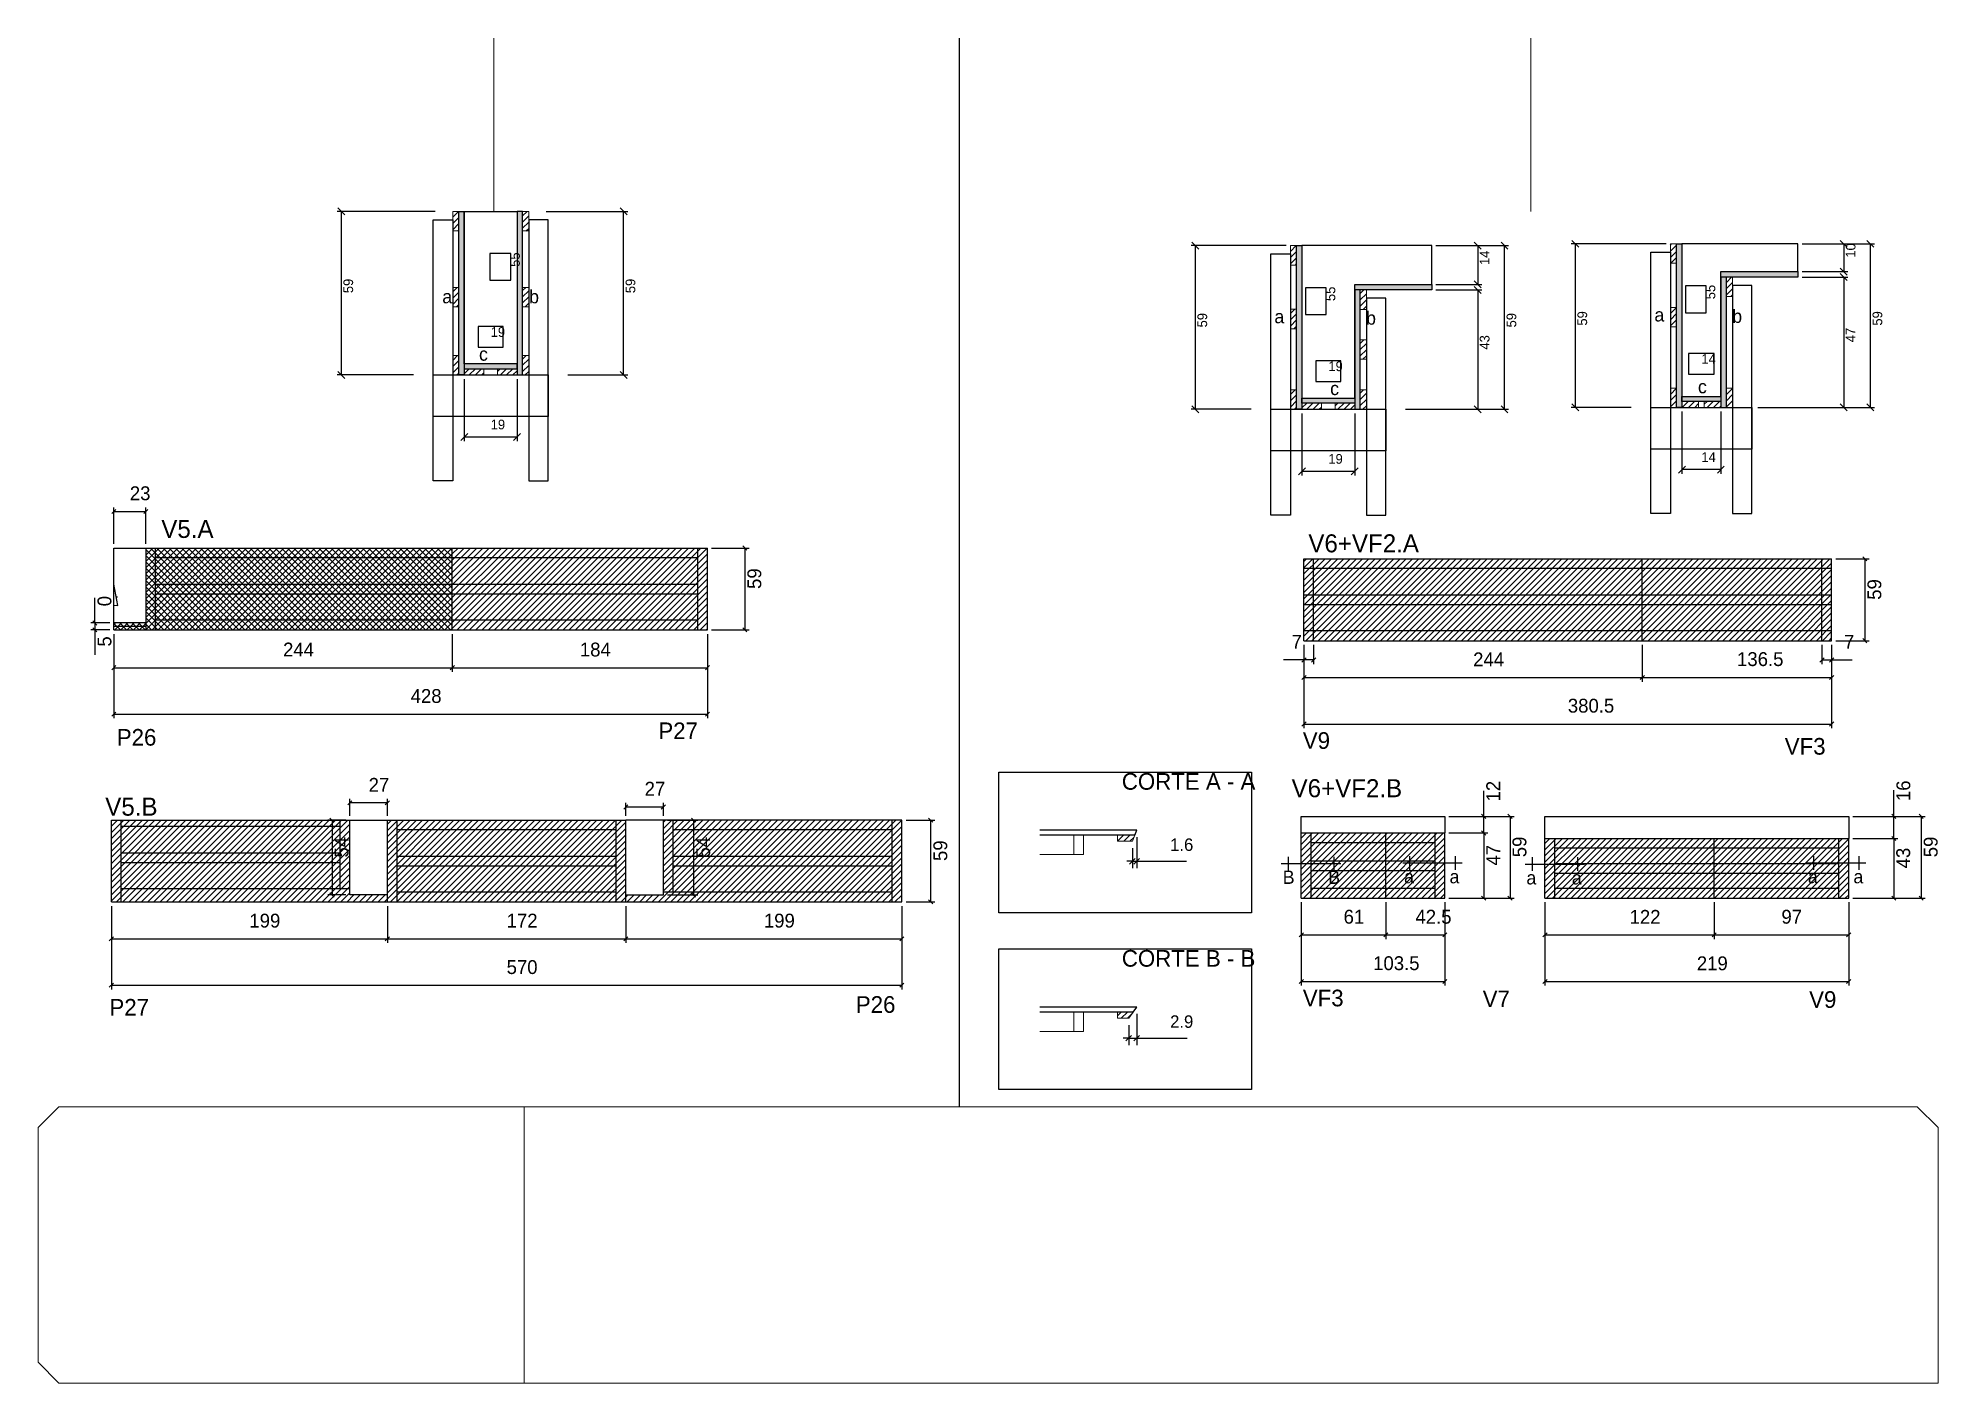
# Model space of a CAD drawing. Header units: metres. Extents: x 7722 to 9092, y 4962 to 5932.
import ezdxf

# ---------------------------------------------------------------- set-up
doc = ezdxf.new("R2010")
doc.units = ezdxf.units.M
for name, color, linetype in [('5', 7, 'Continuous'), ('CONCRETO', 7, 'Continuous'), ('COTA', 7, 'Continuous'), ('Cota Seção (2x)', 7, 'Continuous'), ('Cotas', 7, 'Continuous'), ('detalhes', 7, 'Continuous'), ('Hachura', 7, 'Continuous'), ('Madeira', 7, 'Continuous'), ('NOMENCLATURA', 7, 'Continuous'), ('Painéis', 7, 'Continuous'), ('REAPROVEITAMENTO', 7, 'Continuous'), ('SARR_2.2x7', 7, 'Continuous'), ('SARR_3.5x7', 7, 'Continuous'), ('SARR_EDITAR', 7, 'Continuous'), ('SARRAFO DE PRESSAO', 7, 'Continuous'), ('TEXTO PILAR', 7, 'Continuous'), ('Texto Seção', 7, 'Continuous')]:
    doc.layers.add(name, color=color, linetype=linetype)

msp = doc.modelspace()

# ---------------------------------------------------------------- hatches: boundary and pattern name
at = {"layer": 'COTA'}
h = msp.add_hatch(dxfattribs=at)
h.set_pattern_fill('AR-CONC')
h.paths.add_polyline_path([(7799.5, 5564.1), (7776.5, 5564.1), (7776.5, 5510.1), (7799.5, 5510.1), (7799.5, 5564.1)])
at = {"layer": 'Hachura'}
h = msp.add_hatch(dxfattribs=at)
h.set_pattern_fill('ANSI31')
h.paths.add_polyline_path([(8020.8, 5792.9), (8025.2, 5792.9), (8025.2, 5806.9), (8020.8, 5806.9), (8020.8, 5792.9)])
h = msp.add_hatch(color=7, dxfattribs=at)
h.dxf.hatch_style = 1
h.paths.add_polyline_path([(8029.2, 5806.9), (8025.2, 5806.9), (8025.2, 5688.9), (8029.2, 5688.9), (8029.2, 5806.9)])
h = msp.add_hatch(color=7, dxfattribs=at)
h.dxf.hatch_style = 1
h.paths.add_polyline_path([(8071.2, 5806.9), (8067.2, 5806.9), (8067.2, 5688.9), (8071.2, 5688.9), (8071.2, 5806.9)])
h = msp.add_hatch(dxfattribs=at)
h.set_pattern_fill('ANSI31')
h.paths.add_polyline_path([(8075.6, 5792.9), (8071.2, 5792.9), (8071.2, 5806.9), (8075.6, 5806.9), (8075.6, 5792.9)])
h = msp.add_hatch(dxfattribs=at)
h.set_pattern_fill('ANSI31')
h.paths.add_polyline_path([(8624.8, 5768.2), (8629.2, 5768.2), (8629.2, 5782.2), (8624.8, 5782.2), (8624.8, 5768.2)])
h = msp.add_hatch(color=7, dxfattribs=at)
h.dxf.hatch_style = 1
h.paths.add_polyline_path([(8629.2, 5782.2), (8633.2, 5782.2), (8633.2, 5664.2), (8629.2, 5664.2), (8629.2, 5782.2)])
h = msp.add_hatch(dxfattribs=at)
h.set_pattern_fill('ANSI31')
h.paths.add_polyline_path([(8898.8, 5769.5), (8903.2, 5769.5), (8903.2, 5783.5), (8898.8, 5783.5), (8898.8, 5769.5)])
h = msp.add_hatch(color=7, dxfattribs=at)
h.dxf.hatch_style = 1
h.paths.add_polyline_path([(8903.2, 5783.5), (8907.2, 5783.5), (8907.2, 5665.5), (8903.2, 5665.5), (8903.2, 5783.5)])
h = msp.add_hatch(color=7, dxfattribs=at)
h.dxf.hatch_style = 1
h.paths.add_polyline_path([(8671.2, 5750.2), (8671.2, 5754.2), (8726.8, 5754.2), (8726.8, 5750.2), (8671.2, 5750.2)])
h = msp.add_hatch(color=7, dxfattribs=at)
h.dxf.hatch_style = 1
h.paths.add_polyline_path([(8935.2, 5759.5), (8935.2, 5763.5), (8990.8, 5763.5), (8990.8, 5759.5), (8935.2, 5759.5)])
h = msp.add_hatch(color=7, dxfattribs=at)
h.dxf.hatch_style = 1
h.paths.add_polyline_path([(8939.2, 5759.5), (8935.2, 5759.5), (8935.2, 5665.5), (8939.2, 5665.5), (8939.2, 5759.5)])
h = msp.add_hatch(dxfattribs=at)
h.set_pattern_fill('ANSI31')
h.paths.add_polyline_path([(8943.6, 5745.5), (8939.2, 5745.5), (8939.2, 5759.5), (8943.6, 5759.5), (8943.6, 5745.5)])
h = msp.add_hatch(dxfattribs=at)
h.set_pattern_fill('ANSI31')
h.paths.add_polyline_path([(8020.8, 5738.1), (8025.2, 5738.1), (8025.2, 5752.1), (8020.8, 5752.1), (8020.8, 5738.1)])
h = msp.add_hatch(dxfattribs=at)
h.set_pattern_fill('ANSI31')
h.paths.add_polyline_path([(8075.6, 5738.1), (8071.2, 5738.1), (8071.2, 5752.1), (8075.6, 5752.1), (8075.6, 5738.1)])
h = msp.add_hatch(color=7, dxfattribs=at)
h.dxf.hatch_style = 1
h.paths.add_polyline_path([(8675.2, 5750.2), (8671.2, 5750.2), (8671.2, 5664.2), (8675.2, 5664.2), (8675.2, 5750.2)])
h = msp.add_hatch(dxfattribs=at)
h.set_pattern_fill('ANSI31')
h.paths.add_polyline_path([(8679.6, 5736.2), (8675.2, 5736.2), (8675.2, 5750.2), (8679.6, 5750.2), (8679.6, 5736.2)])
h = msp.add_hatch(dxfattribs=at)
h.set_pattern_fill('ANSI31')
h.paths.add_polyline_path([(8624.8, 5722.3), (8629.2, 5722.3), (8629.2, 5736.3), (8624.8, 5736.3), (8624.8, 5722.3)])
h = msp.add_hatch(dxfattribs=at)
h.set_pattern_fill('ANSI31')
h.paths.add_polyline_path([(8898.8, 5723.6), (8903.2, 5723.6), (8903.2, 5737.6), (8898.8, 5737.6), (8898.8, 5723.6)])
h = msp.add_hatch(dxfattribs=at)
h.set_pattern_fill('ANSI31')
h.paths.add_polyline_path([(8679.6, 5700.2), (8675.2, 5700.2), (8675.2, 5714.2), (8679.6, 5714.2), (8679.6, 5700.2)])
h = msp.add_hatch(dxfattribs=at)
h.set_pattern_fill('ANSI31')
h.paths.add_polyline_path([(8020.8, 5688.9), (8025.2, 5688.9), (8025.2, 5702.9), (8020.8, 5702.9), (8020.8, 5688.9)])
h = msp.add_hatch(dxfattribs=at)
h.set_pattern_fill('ANSI31')
h.paths.add_polyline_path([(8075.6, 5688.9), (8071.2, 5688.9), (8071.2, 5702.9), (8075.6, 5702.9), (8075.6, 5688.9)])
h = msp.add_hatch(color=7, dxfattribs=at)
h.dxf.hatch_style = 1
h.paths.add_polyline_path([(8067.2, 5693.3), (8067.2, 5696.9), (8029.2, 5696.9), (8029.2, 5693.3), (8067.2, 5693.3)])
h = msp.add_hatch(dxfattribs=at)
h.set_pattern_fill('ANSI31')
h.paths.add_polyline_path([(8029.2, 5688.9), (8029.2, 5693.3), (8043.2, 5693.3), (8043.2, 5688.9), (8029.2, 5688.9)])
h = msp.add_hatch(dxfattribs=at)
h.set_pattern_fill('ANSI31')
h.paths.add_polyline_path([(8067.2, 5688.9), (8067.2, 5693.3), (8053.2, 5693.3), (8053.2, 5688.9), (8067.2, 5688.9)])
h = msp.add_hatch(dxfattribs=at)
h.set_pattern_fill('ANSI31')
h.paths.add_polyline_path([(8624.8, 5664.2), (8629.2, 5664.2), (8629.2, 5678.2), (8624.8, 5678.2), (8624.8, 5664.2)])
h = msp.add_hatch(color=7, dxfattribs=at)
h.dxf.hatch_style = 1
h.paths.add_polyline_path([(8633.2, 5668.6), (8633.2, 5672.2), (8671.2, 5672.2), (8671.2, 5668.6), (8633.2, 5668.6)])
h = msp.add_hatch(dxfattribs=at)
h.set_pattern_fill('ANSI31')
h.paths.add_polyline_path([(8679.6, 5664.2), (8675.2, 5664.2), (8675.2, 5678.2), (8679.6, 5678.2), (8679.6, 5664.2)])
h = msp.add_hatch(dxfattribs=at)
h.set_pattern_fill('ANSI31')
h.paths.add_polyline_path([(8898.8, 5665.5), (8903.2, 5665.5), (8903.2, 5679.5), (8898.8, 5679.5), (8898.8, 5665.5)])
h = msp.add_hatch(color=7, dxfattribs=at)
h.dxf.hatch_style = 1
h.paths.add_polyline_path([(8907.2, 5669.9), (8907.2, 5673.5), (8935.2, 5673.5), (8935.2, 5669.9), (8907.2, 5669.9)])
h = msp.add_hatch(dxfattribs=at)
h.set_pattern_fill('ANSI31')
h.paths.add_polyline_path([(8943.6, 5665.5), (8939.2, 5665.5), (8939.2, 5679.5), (8943.6, 5679.5), (8943.6, 5665.5)])
h = msp.add_hatch(dxfattribs=at)
h.set_pattern_fill('ANSI31')
h.paths.add_polyline_path([(8633.2, 5664.2), (8633.2, 5668.6), (8647.2, 5668.6), (8647.2, 5664.2), (8633.2, 5664.2)])
h = msp.add_hatch(dxfattribs=at)
h.set_pattern_fill('ANSI31')
h.paths.add_polyline_path([(8671.2, 5664.2), (8671.2, 5668.6), (8657.2, 5668.6), (8657.2, 5664.2), (8671.2, 5664.2)])
h = msp.add_hatch(dxfattribs=at)
h.set_pattern_fill('ANSI31')
h.paths.add_polyline_path([(8907.2, 5665.5), (8907.2, 5669.9), (8919.2, 5669.9), (8919.2, 5665.5), (8907.2, 5665.5)])
h = msp.add_hatch(dxfattribs=at)
h.set_pattern_fill('ANSI31')
h.paths.add_polyline_path([(8935.2, 5665.5), (8935.2, 5669.9), (8923.2, 5669.9), (8923.2, 5665.5), (8935.2, 5665.5)])
h = msp.add_hatch(dxfattribs=at)
h.set_pattern_fill('ANSI31')
h.paths.add_polyline_path([(8512.6, 5357), (8510.9, 5352.6), (8500.1, 5352.6), (8500.1, 5357), (8512.6, 5357)])
h = msp.add_hatch(dxfattribs=at)
h.set_pattern_fill('ANSI31')
h.paths.add_polyline_path([(8511.4, 5229.5), (8508.3, 5225.1), (8500.1, 5225.1), (8500.1, 5229.5), (8511.4, 5229.5)])
at = {"layer": 'REAPROVEITAMENTO'}
h = msp.add_hatch(dxfattribs=at)
h.set_pattern_fill('ANSI37')
h.paths.add_polyline_path([(7799.5, 5510.1), (7776.5, 5510.1), (7776.5, 5505.1), (8020.5, 5505.1), (8020.5, 5564.1), (7799.5, 5564.1), (7799.5, 5510.1)])
h = msp.add_hatch(dxfattribs=at)
h.set_pattern_fill('ANSI31')
h.paths.add_polyline_path([(8204.5, 5505.1), (8204.5, 5564.1), (8020.5, 5564.1), (8020.5, 5505.1), (8204.5, 5505.1)])
h = msp.add_hatch(dxfattribs=at)
h.set_pattern_fill('ANSI31')
h.paths.add_polyline_path([(9015.1, 5497.3), (9015.1, 5556.3), (8634.6, 5556.3), (8634.6, 5497.3), (9015.1, 5497.3)])
h = msp.add_hatch(dxfattribs=at)
h.set_pattern_fill('ANSI31')
h.paths.add_polyline_path([(7946.7, 5313.9), (7946.7, 5367.9), (7774.7, 5367.9), (7774.7, 5308.9), (7973.7, 5308.9), (7973.7, 5313.9), (7946.7, 5313.9)])
h = msp.add_hatch(dxfattribs=at)
h.set_pattern_fill('ANSI31')
h.paths.add_polyline_path([(8145.7, 5308.9), (8145.7, 5367.9), (7973.7, 5367.9), (7973.7, 5308.9), (8145.7, 5308.9)])
h = msp.add_hatch(dxfattribs=at)
h.set_pattern_fill('ANSI31')
h.paths.add_polyline_path([(8172.7, 5313.9), (8145.7, 5313.9), (8145.7, 5308.9), (8344.7, 5308.9), (8344.7, 5367.9), (8172.7, 5367.9), (8172.7, 5313.9)])
h = msp.add_hatch(dxfattribs=at)
h.set_pattern_fill('ANSI31')
h.paths.add_polyline_path([(8736.2, 5311.6), (8736.2, 5358.6), (8632.7, 5358.6), (8632.7, 5311.6), (8736.2, 5311.6)])
h = msp.add_hatch(dxfattribs=at)
h.set_pattern_fill('ANSI31')
h.paths.add_polyline_path([(9027.4, 5311.6), (9027.4, 5354.6), (8808.4, 5354.6), (8808.4, 5311.6), (9027.4, 5311.6)])

# ---------------------------------------------------------------- linework, layer by layer
at = {"layer": 'CONCRETO', "color": 251, "lineweight": 25}
for points in [[(8029.2, 5806.9), (8029.2, 5806.9), (8067.2, 5806.9), (8067.2, 5778.9), (8067.2, 5778.9), (8067.2, 5696.9), (8029.2, 5696.9), (8029.2, 5806.9)], [(8726.8, 5754.2), (8726.8, 5782.2), (8633.2, 5782.2), (8633.2, 5754.2), (8633.2, 5754.2), (8633.2, 5672.2), (8671.2, 5672.2), (8671.2, 5754.2)], [(8990.8, 5763.5), (8990.8, 5783.5), (8907.2, 5783.5), (8907.2, 5755.5), (8907.2, 5755.5), (8907.2, 5673.5), (8935.2, 5673.5), (8935.2, 5763.5)]]:
    msp.add_lwpolyline(points, close=True, dxfattribs=at)
at = {"layer": 'COTA', "color": 241, "lineweight": 25}
for p, q in [((8386, 5931.9), (8386, 5161.2)), ((7776.5, 5510.1), (7776.5, 5564.1)), ((7776.5, 5564.1), (7799.5, 5564.1)), ((8632.7, 5358.6), (8632.7, 5370.6)), ((8632.7, 5370.6), (8736.2, 5370.6)), ((8736.2, 5370.6), (8736.2, 5358.6)), ((8808.4, 5354.6), (8808.4, 5370.6)), ((8808.4, 5370.6), (9027.4, 5370.6)), ((9027.4, 5370.6), (9027.4, 5354.6)), ((7946.7, 5367.9), (7973.7, 5367.9)), ((8172.7, 5367.9), (8145.7, 5367.9))]:
    msp.add_line(p, q, dxfattribs=at)
at = {"layer": 'COTA', "color": 4, "lineweight": 25}
for p, q in [((8008.2, 5806.9), (7937.5, 5806.9)), ((7940.5, 5806.9), (7940.5, 5688.9)), ((8088.2, 5806.9), (8147, 5806.9)), ((8144, 5688.9), (8144, 5806.9)), ((8621.8, 5782.2), (8553.3, 5782.2)), ((8556.3, 5664.2), (8556.3, 5782.2)), ((8729.8, 5782.2), (8782.2, 5782.2)), ((8729.8, 5782.2), (8762.9, 5782.2)), ((8759.9, 5782.2), (8759.9, 5754.2)), ((8779.2, 5664.2), (8779.2, 5782.2)), ((8895.8, 5783.5), (8827.3, 5783.5)), ((8830.3, 5665.5), (8830.3, 5783.5)), ((8993.8, 5783.5), (9046.1, 5783.5)), ((8993.8, 5783.5), (9026.8, 5783.5)), ((9023.8, 5783.5), (9023.8, 5763.5)), ((9043.1, 5665.5), (9043.1, 5783.5)), ((8729.8, 5754.2), (8762.9, 5754.2)), ((8993.8, 5763.5), (9026.8, 5763.5)), ((8993.8, 5759.5), (9026.8, 5759.5)), ((9023.8, 5759.5), (9023.8, 5665.5)), ((8729.8, 5750.2), (8762.9, 5750.2)), ((8759.9, 5750.2), (8759.9, 5664.2)), ((7992.6, 5688.9), (7937.5, 5688.9)), ((8029.2, 5685.9), (8029.2, 5641.2)), ((8067.2, 5685.9), (8067.2, 5641.2)), ((8103.8, 5688.9), (8147, 5688.9)), ((8596.6, 5664.2), (8553.3, 5664.2)), ((8633.2, 5661.2), (8633.2, 5616.4)), ((8671.2, 5661.2), (8671.2, 5616.4)), ((8707.8, 5664.2), (8782.2, 5664.2)), ((8707.8, 5664.2), (8762.9, 5664.2)), ((8870.6, 5665.5), (8827.3, 5665.5)), ((8907.2, 5662.5), (8907.2, 5617.7)), ((8935.2, 5662.5), (8935.2, 5617.7)), ((8961.8, 5665.5), (9046.1, 5665.5)), ((8961.8, 5665.5), (9026.8, 5665.5)), ((8029.2, 5644.2), (8067.2, 5644.2)), ((8671.2, 5619.4), (8633.2, 5619.4)), ((8935.2, 5620.7), (8907.2, 5620.7)), ((8207.5, 5564.1), (8234.5, 5564.1)), ((8231.5, 5564.1), (8231.5, 5505.1)), ((9018.1, 5556.3), (9042.1, 5556.3)), ((9039.1, 5556.3), (9039.1, 5497.3)), ((7776.5, 5502.1), (7776.5, 5474.8)), ((7776.5, 5502.1), (7776.5, 5441.3)), ((8020.5, 5502.1), (8020.5, 5474.8)), ((8020.5, 5502.1), (8020.5, 5474.8)), ((8204.5, 5502.1), (8204.5, 5474.8)), ((8204.5, 5502.1), (8204.5, 5441.3)), ((8207.5, 5505.1), (8234.5, 5505.1)), ((8634.6, 5494.3), (8634.6, 5467.7)), ((8634.6, 5494.3), (8634.6, 5434.2)), ((8634.6, 5494.3), (8634.6, 5480.4)), ((8641.6, 5494.3), (8641.6, 5480.4)), ((8878.6, 5494.3), (8878.6, 5467.7)), ((8878.6, 5494.3), (8878.6, 5467.7)), ((9008.1, 5494.3), (9008.1, 5480.4)), ((9015.1, 5494.3), (9015.1, 5467.7)), ((9015.1, 5494.3), (9015.1, 5434.2)), ((9015.1, 5494.3), (9015.1, 5480.4)), ((9018.1, 5497.3), (9042.1, 5497.3)), ((8634.6, 5483.4), (8619.9, 5483.4)), ((8641.6, 5483.4), (8634.6, 5483.4)), ((9008.1, 5483.4), (9015.1, 5483.4)), ((9015.1, 5483.4), (9029.8, 5483.4)), ((7776.5, 5477.8), (8020.5, 5477.8)), ((8020.5, 5477.8), (8204.5, 5477.8)), ((8634.6, 5470.7), (8878.6, 5470.7)), ((8878.6, 5470.7), (9015.1, 5470.7)), ((7776.5, 5444.3), (8204.5, 5444.3)), ((8634.6, 5437.2), (9015.1, 5437.2)), ((8764.2, 5370.6), (8764.2, 5388.9)), ((9059.9, 5370.6), (9059.9, 5389.6)), ((7946.7, 5370.9), (7946.7, 5383.3)), ((7973.7, 5380.3), (7946.7, 5380.3)), ((7973.7, 5370.9), (7973.7, 5383.3)), ((8145.7, 5370.9), (8145.7, 5380.4)), ((8145.7, 5377.4), (8172.7, 5377.4)), ((8172.7, 5370.9), (8172.7, 5380.4)), ((8739.2, 5370.6), (8767.2, 5370.6)), ((8739.2, 5370.6), (8786.2, 5370.6)), ((8764.2, 5358.6), (8764.2, 5370.6)), ((8783.2, 5370.6), (8783.2, 5311.6)), ((9030.4, 5370.6), (9062.9, 5370.6)), ((9030.4, 5370.6), (9082.6, 5370.6)), ((9059.9, 5354.6), (9059.9, 5370.6)), ((9079.6, 5370.6), (9079.6, 5311.6)), ((7943.7, 5367.9), (7930.8, 5367.9)), ((7933.8, 5367.9), (7933.8, 5313.9)), ((8175.7, 5367.9), (8197.5, 5367.9)), ((8194.5, 5367.9), (8194.5, 5313.9)), ((8347.7, 5367.9), (8368.5, 5367.9)), ((8365.5, 5308.9), (8365.5, 5367.9)), ((8739.2, 5358.6), (8767.2, 5358.6)), ((8739.2, 5358.6), (8767.2, 5358.6)), ((8764.2, 5358.6), (8764.2, 5311.6)), ((8510.9, 5347.6), (8510.9, 5333.2)), ((8514, 5355.6), (8514, 5333.2)), ((9030.4, 5354.6), (9062.9, 5354.6)), ((9030.4, 5354.6), (9062.9, 5354.6)), ((9059.9, 5354.6), (9059.9, 5311.6)), ((8510.9, 5338.2), (8506.9, 5338.2)), ((8510.9, 5338.2), (8514, 5338.2)), ((8514, 5338.2), (8549.9, 5338.2)), ((7774.7, 5305.9), (7774.7, 5279.3)), ((7774.7, 5305.9), (7774.7, 5245.8)), ((7943.7, 5313.9), (7930.8, 5313.9)), ((7973.7, 5305.9), (7973.7, 5279.3)), ((7973.7, 5305.9), (7973.7, 5279.3)), ((8145.7, 5305.9), (8145.7, 5279.3)), ((8145.7, 5305.9), (8145.7, 5279.3)), ((8175.7, 5313.9), (8197.5, 5313.9)), ((8344.7, 5305.9), (8344.7, 5279.3)), ((8344.7, 5305.9), (8344.7, 5245.8)), ((8347.7, 5308.9), (8368.5, 5308.9)), ((8632.7, 5308.6), (8632.7, 5282.1)), ((8632.7, 5308.6), (8632.7, 5248.5)), ((8693.7, 5308.6), (8693.7, 5282.1)), ((8693.7, 5308.6), (8693.7, 5282.1)), ((8736.2, 5308.6), (8736.2, 5282.1)), ((8736.2, 5308.6), (8736.2, 5248.5)), ((8739.2, 5311.6), (8767.2, 5311.6)), ((8739.2, 5311.6), (8786.2, 5311.6)), ((8808.4, 5308.6), (8808.4, 5282.1)), ((8808.4, 5308.6), (8808.4, 5248.5)), ((8930.4, 5308.6), (8930.4, 5282.1)), ((8930.4, 5308.6), (8930.4, 5282.1)), ((9027.4, 5308.6), (9027.4, 5282.1)), ((9027.4, 5308.6), (9027.4, 5248.5)), ((9030.4, 5311.6), (9062.9, 5311.6)), ((9030.4, 5311.6), (9082.6, 5311.6)), ((7774.7, 5282.3), (7973.7, 5282.3)), ((7973.7, 5282.3), (8145.7, 5282.3)), ((8145.7, 5282.3), (8344.7, 5282.3)), ((8632.7, 5285.1), (8693.7, 5285.1)), ((8693.7, 5285.1), (8736.2, 5285.1)), ((8808.4, 5285.1), (8930.4, 5285.1)), ((8930.4, 5285.1), (9027.4, 5285.1)), ((7774.7, 5248.8), (8344.7, 5248.8)), ((8632.7, 5251.5), (8736.2, 5251.5)), ((8808.4, 5251.5), (9027.4, 5251.5)), ((8508.3, 5220.1), (8508.3, 5205.6)), ((8514, 5228.1), (8514, 5205.6)), ((8508.3, 5210.6), (8504.3, 5210.6)), ((8508.3, 5210.6), (8514, 5210.6)), ((8514, 5210.6), (8550.3, 5210.6))]:
    msp.add_line(p, q, dxfattribs=at)
at = {"layer": 'COTA', "color": 0, "lineweight": 25}
for p, q in [((8233, 5562.6), (8230, 5565.6)), ((9040.6, 5554.8), (9037.6, 5557.8)), ((8230, 5506.6), (8233, 5503.6)), ((9037.6, 5498.8), (9040.6, 5495.8)), ((8636.1, 5484.9), (8633.1, 5481.9)), ((8640.1, 5481.9), (8643.1, 5484.9)), ((9009.6, 5484.9), (9006.6, 5481.9)), ((9013.6, 5481.9), (9016.6, 5484.9)), ((7778, 5479.3), (7775, 5476.3)), ((8019, 5476.3), (8022, 5479.3)), ((8022, 5479.3), (8019, 5476.3)), ((8203, 5476.3), (8206, 5479.3)), ((8636.1, 5472.2), (8633.1, 5469.2)), ((8877.1, 5469.2), (8880.1, 5472.2)), ((8880.1, 5472.2), (8877.1, 5469.2)), ((9013.6, 5469.2), (9016.6, 5472.2)), ((7778, 5445.8), (7775, 5442.8)), ((8203, 5442.8), (8206, 5445.8)), ((8636.1, 5438.7), (8633.1, 5435.7)), ((9013.6, 5435.7), (9016.6, 5438.7)), ((7948.2, 5381.8), (7945.2, 5378.8)), ((7972.2, 5378.8), (7975.2, 5381.8)), ((8147.2, 5378.9), (8144.2, 5375.9)), ((8171.2, 5375.9), (8174.2, 5378.9)), ((8765.7, 5369.1), (8762.7, 5372.1)), ((8784.7, 5369.1), (8781.7, 5372.1)), ((9061.4, 5369.1), (9058.4, 5372.1)), ((9081.1, 5369.1), (9078.1, 5372.1)), ((7935.3, 5366.4), (7932.3, 5369.4)), ((8196, 5366.4), (8193, 5369.4)), ((8367, 5366.4), (8364, 5369.4)), ((8765.7, 5357.1), (8762.7, 5360.1)), ((8762.7, 5360.1), (8765.7, 5357.1)), ((9061.4, 5353.1), (9058.4, 5356.1)), ((9058.4, 5356.1), (9061.4, 5353.1)), ((7932.3, 5315.4), (7935.3, 5312.4)), ((8193, 5315.4), (8196, 5312.4)), ((8364, 5310.4), (8367, 5307.4)), ((8762.7, 5313.1), (8765.7, 5310.1)), ((8781.7, 5313.1), (8784.7, 5310.1)), ((9058.4, 5313.1), (9061.4, 5310.1)), ((9078.1, 5313.1), (9081.1, 5310.1)), ((7776.2, 5283.8), (7773.2, 5280.8)), ((7972.2, 5280.8), (7975.2, 5283.8)), ((7975.2, 5283.8), (7972.2, 5280.8)), ((8147.2, 5283.8), (8144.2, 5280.8)), ((8144.2, 5280.8), (8147.2, 5283.8)), ((8343.2, 5280.8), (8346.2, 5283.8)), ((8634.2, 5286.6), (8631.2, 5283.6)), ((8692.2, 5283.6), (8695.2, 5286.6)), ((8695.2, 5286.6), (8692.2, 5283.6)), ((8734.7, 5283.6), (8737.7, 5286.6)), ((8809.9, 5286.6), (8806.9, 5283.6)), ((8928.9, 5283.6), (8931.9, 5286.6)), ((8931.9, 5286.6), (8928.9, 5283.6)), ((9025.9, 5283.6), (9028.9, 5286.6)), ((7776.2, 5250.3), (7773.2, 5247.3)), ((8343.2, 5247.3), (8346.2, 5250.3)), ((8634.2, 5253), (8631.2, 5250)), ((8734.7, 5250), (8737.7, 5253)), ((8809.9, 5253), (8806.9, 5250)), ((9025.9, 5250), (9028.9, 5253))]:
    msp.add_line(p, q, dxfattribs=at)
for points in [[(7943, 5804.4), (7938, 5809.4)], [(8146.5, 5804.4), (8141.5, 5809.4)], [(8558.8, 5779.7), (8553.8, 5784.7)], [(8762.4, 5779.7), (8757.4, 5784.7)], [(8781.7, 5779.7), (8776.7, 5784.7)], [(8832.8, 5781), (8827.8, 5786)], [(9026.3, 5781), (9021.3, 5786)], [(9045.6, 5781), (9040.6, 5786)], [(8757.4, 5756.7), (8762.4, 5751.7)], [(9021.3, 5766), (9026.3, 5761)], [(9026.3, 5757), (9021.3, 5762)], [(8762.4, 5747.7), (8757.4, 5752.7)], [(7938, 5691.4), (7943, 5686.4)], [(8141.5, 5691.4), (8146.5, 5686.4)], [(8553.8, 5666.7), (8558.8, 5661.7)], [(8757.4, 5666.7), (8762.4, 5661.7)], [(8776.7, 5666.7), (8781.7, 5661.7)], [(8827.8, 5668), (8832.8, 5663)], [(9021.3, 5668), (9026.3, 5663)], [(9040.6, 5668), (9045.6, 5663)], [(8031.7, 5646.7), (8026.7, 5641.7)], [(8064.7, 5641.7), (8069.7, 5646.7)], [(8635.7, 5621.9), (8630.7, 5616.9)], [(8668.7, 5616.9), (8673.7, 5621.9)], [(8909.7, 5623.2), (8904.7, 5618.2)], [(8932.7, 5618.2), (8937.7, 5623.2)], [(8508.9, 5336.2), (8512.9, 5340.2)], [(8516, 5340.2), (8512, 5336.2)], [(8506.3, 5208.6), (8510.3, 5212.6)], [(8516, 5212.6), (8512, 5208.6)]]:
    msp.add_lwpolyline(points, dxfattribs=at)
at = {"layer": 'Cota Seção (2x)', "color": 180, "lineweight": 25}
for p, q in [((8062.7, 5776.6), (8047.7, 5776.6)), ((8047.7, 5776.6), (8047.7, 5757.3)), ((8062.7, 5757.3), (8062.7, 5776.6)), ((8047.7, 5757.3), (8062.7, 5757.3)), ((8650.7, 5751.8), (8635.7, 5751.8)), ((8635.7, 5751.8), (8635.7, 5732.5)), ((8650.7, 5732.5), (8650.7, 5751.8)), ((8924.7, 5753.1), (8909.7, 5753.1)), ((8909.7, 5753.1), (8909.7, 5733.8)), ((8924.7, 5733.8), (8924.7, 5753.1)), ((8635.7, 5732.5), (8650.7, 5732.5)), ((8909.7, 5733.8), (8924.7, 5733.8)), ((8057.2, 5723.9), (8039.2, 5723.9)), ((8039.2, 5723.9), (8039.2, 5708.9)), ((8057.2, 5708.9), (8057.2, 5723.9)), ((8039.2, 5708.9), (8057.2, 5708.9)), ((8930.5, 5704.5), (8911.9, 5704.5)), ((8911.9, 5704.5), (8911.9, 5689.5)), ((8930.5, 5689.5), (8930.5, 5704.5)), ((8661.2, 5699.2), (8643.2, 5699.2)), ((8643.2, 5699.2), (8643.2, 5684.2)), ((8661.2, 5684.2), (8661.2, 5699.2)), ((8911.9, 5689.5), (8930.5, 5689.5)), ((8643.2, 5684.2), (8661.2, 5684.2))]:
    msp.add_line(p, q, dxfattribs=at)
at = {"layer": 'Cotas', "color": 1, "lineweight": 25}
for points in [[(8414.7, 5402.5), (8596.7, 5402.5), (8596.7, 5301.1), (8414.7, 5301.1)], [(8414.7, 5275), (8596.7, 5275), (8596.7, 5173.5), (8414.7, 5173.5)]]:
    msp.add_lwpolyline(points, close=True, dxfattribs=at)
at = {"layer": 'Madeira', "color": 126, "lineweight": 18}
for points in [[(8020.8, 5792.9), (8025.2, 5792.9), (8025.2, 5806.9), (8020.8, 5806.9)], [(8075.6, 5792.9), (8071.2, 5792.9), (8071.2, 5806.9), (8075.6, 5806.9)], [(8624.8, 5768.2), (8629.2, 5768.2), (8629.2, 5782.2), (8624.8, 5782.2)], [(8898.8, 5769.5), (8903.2, 5769.5), (8903.2, 5783.5), (8898.8, 5783.5)], [(8943.6, 5745.5), (8939.2, 5745.5), (8939.2, 5759.5), (8943.6, 5759.5)], [(8020.8, 5738.1), (8025.2, 5738.1), (8025.2, 5752.1), (8020.8, 5752.1)], [(8075.6, 5738.1), (8071.2, 5738.1), (8071.2, 5752.1), (8075.6, 5752.1)], [(8679.6, 5736.2), (8675.2, 5736.2), (8675.2, 5750.2), (8679.6, 5750.2)], [(8624.8, 5722.3), (8629.2, 5722.3), (8629.2, 5736.3), (8624.8, 5736.3)], [(8898.8, 5723.6), (8903.2, 5723.6), (8903.2, 5737.6), (8898.8, 5737.6)], [(8679.6, 5700.2), (8675.2, 5700.2), (8675.2, 5714.2), (8679.6, 5714.2)], [(8020.8, 5688.9), (8025.2, 5688.9), (8025.2, 5702.9), (8020.8, 5702.9)], [(8075.6, 5688.9), (8071.2, 5688.9), (8071.2, 5702.9), (8075.6, 5702.9)], [(8029.2, 5688.9), (8029.2, 5693.3), (8043.2, 5693.3), (8043.2, 5688.9)], [(8067.2, 5688.9), (8067.2, 5693.3), (8053.2, 5693.3), (8053.2, 5688.9)], [(8624.8, 5664.2), (8629.2, 5664.2), (8629.2, 5678.2), (8624.8, 5678.2)], [(8679.6, 5664.2), (8675.2, 5664.2), (8675.2, 5678.2), (8679.6, 5678.2)], [(8898.8, 5665.5), (8903.2, 5665.5), (8903.2, 5679.5), (8898.8, 5679.5)], [(8943.6, 5665.5), (8939.2, 5665.5), (8939.2, 5679.5), (8943.6, 5679.5)], [(8633.2, 5664.2), (8633.2, 5668.6), (8647.2, 5668.6), (8647.2, 5664.2)], [(8671.2, 5664.2), (8671.2, 5668.6), (8657.2, 5668.6), (8657.2, 5664.2)], [(8907.2, 5665.5), (8907.2, 5669.9), (8919.2, 5669.9), (8919.2, 5665.5)], [(8935.2, 5665.5), (8935.2, 5669.9), (8923.2, 5669.9), (8923.2, 5665.5)], [(8475.7, 5343), (8475.7, 5357), (8468.7, 5357), (8468.7, 5343)], [(8500.1, 5357), (8512.6, 5357), (8510.9, 5352.6), (8500.1, 5352.6)], [(8475.7, 5215.5), (8475.7, 5229.5), (8468.7, 5229.5), (8468.7, 5215.5)], [(8500.1, 5229.5), (8511.4, 5229.5), (8508.3, 5225.1), (8500.1, 5225.1)]]:
    msp.add_lwpolyline(points, close=True, dxfattribs=at)
for points in [[(8475.7, 5357), (8475.7, 5343), (8444.2, 5343)], [(8475.7, 5229.5), (8475.7, 5215.5), (8444.2, 5215.5)]]:
    msp.add_lwpolyline(points, dxfattribs=at)
at = {"layer": 'NOMENCLATURA', "color": 7, "lineweight": 25}
for p, q in [((8618.3, 5336.6), (8661.1, 5336.6)), ((8623.3, 5341.5), (8623.3, 5331.6)), ((8656.1, 5341.5), (8656.1, 5331.6)), ((8705.8, 5337), (8748.6, 5337)), ((8710.8, 5342), (8710.8, 5332)), ((8743.6, 5342), (8743.6, 5332)), ((8794.1, 5336.2), (8836.8, 5336.2)), ((8799.1, 5341.2), (8799.1, 5331.2)), ((8831.8, 5341.2), (8831.8, 5331.2)), ((8997, 5337), (9039.8, 5337)), ((9002, 5342), (9002, 5332)), ((9034.8, 5342), (9034.8, 5332))]:
    msp.add_line(p, q, dxfattribs=at)
at = {"layer": 'Painéis', "color": 0, "lineweight": 25}
for p, q in [((7778, 5591.9), (7775, 5588.9)), ((7798, 5588.9), (7801, 5591.9)), ((7764.3, 5508.6), (7761.3, 5511.6)), ((7761.3, 5511.6), (7764.3, 5508.6)), ((7761.3, 5511.6), (7764.3, 5508.6)), ((7764.3, 5503.6), (7761.3, 5506.6))]:
    msp.add_line(p, q, dxfattribs=at)
at = {"layer": 'Painéis', "color": 4, "lineweight": 25}
for p, q in [((7776.5, 5567.1), (7776.5, 5593.4)), ((7776.5, 5590.4), (7799.5, 5590.4)), ((7799.5, 5567.1), (7799.5, 5593.4)), ((7762.8, 5510.1), (7762.8, 5528.1)), ((7773.5, 5510.1), (7759.8, 5510.1)), ((7773.5, 5510.1), (7759.8, 5510.1)), ((7773.5, 5510.1), (7759.8, 5510.1)), ((7762.8, 5510.1), (7762.8, 5513.1)), ((7762.8, 5510.1), (7762.8, 5507.1)), ((7762.8, 5510.1), (7762.8, 5505.1)), ((7773.5, 5505.1), (7759.8, 5505.1)), ((7762.8, 5505.1), (7762.8, 5487))]:
    msp.add_line(p, q, dxfattribs=at)
at = {"layer": 'Painéis', "color": 200, "lineweight": 25}
for p, q in [((7799.5, 5564.1), (8204.5, 5564.1)), ((7799.5, 5564.1), (7799.5, 5510.1)), ((8020.5, 5505.1), (8020.5, 5564.1)), ((8204.5, 5505.1), (8204.5, 5564.1)), ((8634.6, 5556.3), (9015.1, 5556.3)), ((8634.6, 5497.3), (8634.6, 5556.3)), ((8878.6, 5497.3), (8878.6, 5556.3)), ((9015.1, 5497.3), (9015.1, 5556.3)), ((7776.5, 5505.1), (7776.5, 5510.1)), ((7799.5, 5510.1), (7776.5, 5510.1)), ((7776.5, 5505.1), (8204.5, 5505.1)), ((8634.6, 5497.3), (9015.1, 5497.3)), ((7774.7, 5367.9), (7946.7, 5367.9)), ((7774.7, 5308.9), (7774.7, 5367.9)), ((7946.7, 5313.9), (7946.7, 5367.9)), ((7973.7, 5308.9), (7973.7, 5367.9)), ((7973.7, 5367.9), (8145.7, 5367.9)), ((8145.7, 5308.9), (8145.7, 5367.9)), ((8344.7, 5367.9), (8172.7, 5367.9)), ((8172.7, 5313.9), (8172.7, 5367.9)), ((8344.7, 5308.9), (8344.7, 5367.9)), ((8514, 5360.6), (8444.2, 5360.6)), ((8512.6, 5357), (8444.2, 5357)), ((8512.6, 5357), (8514, 5360.6)), ((8632.7, 5358.6), (8736.2, 5358.6)), ((8632.7, 5311.6), (8632.7, 5358.6)), ((8693.7, 5311.6), (8693.7, 5358.6)), ((8736.2, 5311.6), (8736.2, 5358.6)), ((8808.4, 5354.6), (9027.4, 5354.6)), ((8808.4, 5311.6), (8808.4, 5354.6)), ((8930.4, 5311.6), (8930.4, 5354.6)), ((9027.4, 5311.6), (9027.4, 5354.6)), ((7774.7, 5308.9), (8344.7, 5308.9)), ((7973.7, 5313.9), (7946.7, 5313.9)), ((8145.7, 5313.9), (8172.7, 5313.9)), ((8632.7, 5311.6), (8736.2, 5311.6)), ((8808.4, 5311.6), (9027.4, 5311.6)), ((8514, 5233.1), (8444.2, 5233.1)), ((8511.4, 5229.5), (8444.2, 5229.5)), ((8511.4, 5229.5), (8514, 5233.1))]:
    msp.add_line(p, q, dxfattribs=at)
for points in [[(8025.2, 5806.9), (8029.2, 5806.9), (8029.2, 5688.9), (8025.2, 5688.9)], [(8071.2, 5806.9), (8067.2, 5806.9), (8067.2, 5688.9), (8071.2, 5688.9)], [(8629.2, 5782.2), (8633.2, 5782.2), (8633.2, 5664.2), (8629.2, 5664.2)], [(8903.2, 5783.5), (8907.2, 5783.5), (8907.2, 5665.5), (8903.2, 5665.5)], [(8671.2, 5750.2), (8671.2, 5754.2), (8726.8, 5754.2), (8726.8, 5750.2)], [(8935.2, 5759.5), (8935.2, 5763.5), (8990.8, 5763.5), (8990.8, 5759.5)], [(8939.2, 5759.5), (8935.2, 5759.5), (8935.2, 5665.5), (8939.2, 5665.5)], [(8675.2, 5750.2), (8671.2, 5750.2), (8671.2, 5664.2), (8675.2, 5664.2)], [(8067.2, 5693.3), (8067.2, 5696.9), (8029.2, 5696.9), (8029.2, 5693.3)], [(8633.2, 5668.6), (8633.2, 5672.2), (8671.2, 5672.2), (8671.2, 5668.6)], [(8907.2, 5669.9), (8907.2, 5673.5), (8935.2, 5673.5), (8935.2, 5669.9)]]:
    msp.add_lwpolyline(points, close=True, dxfattribs=at)
at = {"layer": 'SARR_2.2x7', "color": 40, "lineweight": 25}
for p, q in [((7806.5, 5505.1), (7806.5, 5564.1)), ((8197.5, 5505.1), (8197.5, 5564.1)), ((8020.5, 5557.1), (7806.5, 5557.1)), ((8197.5, 5557.1), (8020.5, 5557.1)), ((8878.6, 5549.3), (8634.6, 5549.3)), ((8641.6, 5497.3), (8641.6, 5556.3)), ((9015.1, 5549.3), (8878.6, 5549.3)), ((9008.1, 5497.3), (9008.1, 5556.3)), ((7806.5, 5538.1), (8020.5, 5538.1)), ((8020.5, 5538.1), (8197.5, 5538.1)), ((7806.5, 5531.1), (8020.5, 5531.1)), ((8020.5, 5531.1), (8197.5, 5531.1)), ((8634.6, 5530.3), (8878.6, 5530.3)), ((8634.6, 5523.3), (8878.6, 5523.3)), ((8878.6, 5530.3), (9015.1, 5530.3)), ((8878.6, 5523.3), (9015.1, 5523.3)), ((8020.5, 5512.1), (7806.5, 5512.1)), ((8197.5, 5512.1), (8020.5, 5512.1)), ((8878.6, 5504.3), (8634.6, 5504.3)), ((9015.1, 5504.3), (8878.6, 5504.3)), ((7781.7, 5308.9), (7781.7, 5367.9)), ((7939.7, 5363.4), (7781.7, 5363.4)), ((7939.7, 5318.4), (7939.7, 5367.9)), ((7980.7, 5308.9), (7980.7, 5367.9)), ((8138.7, 5360.9), (7980.7, 5360.9)), ((8138.7, 5308.9), (8138.7, 5367.9)), ((8179.7, 5315.9), (8179.7, 5367.9)), ((8337.7, 5360.9), (8179.7, 5360.9)), ((8337.7, 5308.9), (8337.7, 5367.9)), ((8639.7, 5311.6), (8639.7, 5358.6)), ((8729.2, 5311.6), (8729.2, 5358.6)), ((7781.7, 5344.4), (7939.7, 5344.4)), ((8693.7, 5351.6), (8639.7, 5351.6)), ((8729.2, 5351.6), (8693.7, 5351.6)), ((8815.4, 5311.6), (8815.4, 5354.6)), ((8930.4, 5347.6), (8815.4, 5347.6)), ((9020.4, 5347.6), (8930.4, 5347.6)), ((9020.4, 5311.6), (9020.4, 5354.6)), ((7781.7, 5337.4), (7939.7, 5337.4)), ((7980.7, 5341.9), (8138.7, 5341.9)), ((7980.7, 5334.9), (8138.7, 5334.9)), ((8179.7, 5341.9), (8337.7, 5341.9)), ((8179.7, 5334.9), (8337.7, 5334.9)), ((8639.7, 5338.6), (8693.7, 5338.6)), ((8639.7, 5331.6), (8693.7, 5331.6)), ((8693.7, 5338.6), (8729.2, 5338.6)), ((8693.7, 5331.6), (8729.2, 5331.6)), ((8815.4, 5336.6), (8930.4, 5336.6)), ((8815.4, 5329.6), (8930.4, 5329.6)), ((8930.4, 5336.6), (9020.4, 5336.6)), ((8930.4, 5329.6), (9020.4, 5329.6)), ((7946.7, 5318.4), (7781.7, 5318.4)), ((8138.7, 5315.9), (7980.7, 5315.9)), ((8337.7, 5315.9), (8172.7, 5315.9)), ((8693.7, 5318.6), (8639.7, 5318.6)), ((8729.2, 5318.6), (8693.7, 5318.6)), ((8930.4, 5318.6), (8815.4, 5318.6)), ((9020.4, 5318.6), (8930.4, 5318.6))]:
    msp.add_line(p, q, dxfattribs=at)
at = {"layer": 'SARR_3.5x7', "color": 81, "lineweight": 25}
for points in [[(8006.8, 5800.9), (8020.8, 5800.9), (8020.8, 5612.5), (8006.8, 5612.5)], [(8089.6, 5800.9), (8075.6, 5800.9), (8075.6, 5612.5), (8089.6, 5612.5)], [(8610.8, 5776.2), (8624.8, 5776.2), (8624.8, 5587.7), (8610.8, 5587.7)], [(8884.8, 5777.5), (8898.8, 5777.5), (8898.8, 5589), (8884.8, 5589)], [(8693.6, 5744.2), (8679.6, 5744.2), (8679.6, 5587.7), (8693.6, 5587.7)], [(8957.6, 5753.5), (8943.6, 5753.5), (8943.6, 5589), (8957.6, 5589)], [(8006.8, 5688.9), (8089.6, 5688.9), (8089.6, 5658.9), (8006.8, 5658.9)], [(8610.8, 5664.2), (8693.6, 5664.2), (8693.6, 5634.1), (8610.8, 5634.1)], [(8884.8, 5665.5), (8957.6, 5665.5), (8957.6, 5635.4), (8884.8, 5635.4)]]:
    msp.add_lwpolyline(points, close=True, dxfattribs=at)
at = {"layer": 'SARR_EDITAR', "color": 141, "lineweight": 25}
for p, q in [((7799.5, 5507.6), (7776.5, 5507.6)), ((7799.5, 5510.1), (7799.5, 5505.1))]:
    msp.add_line(p, q, dxfattribs=at)
at = {"layer": 'SARRAFO DE PRESSAO', "color": 30, "lineweight": 9}
msp.add_line((8072.4, 4961.9), (8072.4, 5161.2), dxfattribs=at)
msp.add_lwpolyline([(9091.8, 4961.9), (9091.8, 5146.2), (9076.8, 5161.2), (7736.8, 5161.2), (7721.8, 5146.2), (7721.8, 4976.9), (7736.8, 4961.9), (9091.8, 4961.9)], dxfattribs=at)
at = {"layer": 'Texto Seção', "color": 252, "lineweight": 15}
for p, q in [((8050.4, 5806.9), (8050.4, 5931.9)), ((8798.1, 5806.9), (8798.1, 5931.9))]:
    msp.add_line(p, q, dxfattribs=at)

# ---------------------------------------------------------------- texts
at = {"layer": '5', "color": 5, "lineweight": 25}
for s, rotation, p in [('P26', 0, (7778.6, 5421.6)), ('P27', 360, (8169.1, 5426.3)), ('V9', 360, (8633.8, 5419.3)), ('VF3', 360, (8981.3, 5415.1)), ('P27', 0, (7773.3, 5226.9)), ('P26', 0, (8311.5, 5228.9)), ('VF3', 360, (8633.8, 5233.6)), ('V7', 360, (8763.5, 5233)), ('V9', 360, (8998.9, 5232.5))]:
    msp.add_text(s, height=12, rotation=rotation, dxfattribs=at).set_placement(p)
at = {"layer": 'COTA', "color": 1, "lineweight": 25}
for s, p in [('10', (9032.3, 5773.5)), ('14', (8768.4, 5768.2)), ('59', (7949, 5747.9)), ('59', (8152.5, 5747.9)), ('59', (8564.8, 5723.2)), ('59', (8787.7, 5723.2)), ('59', (8838.8, 5724.5)), ('59', (9051.6, 5724.5)), ('43', (8768.4, 5707.2)), ('47', (9032.3, 5712.5))]:
    msp.add_text(s, height=7, rotation=90, dxfattribs=at).set_placement(p)
for s, p in [('19', (8048.2, 5649.7)), ('19', (8652.2, 5624.9)), ('14', (8921.2, 5626.2))]:
    msp.add_text(s, height=7, dxfattribs=at).set_placement(p)
at = {"layer": 'COTA', "color": 240, "lineweight": 25}
for s, p in [('59', (8243.3, 5534.6)), ('59', (9050.9, 5526.8)), ('12', (8776.1, 5381.3)), ('16', (9071.8, 5381.6)), ('54', (7945.7, 5340.9)), ('54', (8206.4, 5340.9)), ('59', (8377.4, 5338.4)), ('47', (8776.1, 5335.1)), ('59', (8795, 5341.1)), ('43', (9071.7, 5333.1)), ('59', (9091.5, 5341.1))]:
    msp.add_text(s, height=10, rotation=90, dxfattribs=at).set_placement(p)
for s, height, p in [('244', 10, (7898.5, 5485.9)), ('184', 10, (8112.5, 5485.9)), ('7', 10, (8625.7, 5491.5)), ('7', 10, (9024, 5491.5)), ('244', 10, (8756.6, 5478.8)), ('136.5', 10, (8946.9, 5479)), ('428', 10, (7990.5, 5452.4)), ('380.5', 10, (8824.9, 5445.4)), ('27', 10, (7960.2, 5388.3)), ('27', 10, (8159.2, 5385.5)), ('1.6', 9, (8538.1, 5345.7)), ('61', 10, (8663.2, 5293.2)), ('42.5', 10, (8715, 5293.2)), ('122', 10, (8869.4, 5293.1)), ('97', 10, (8978.9, 5293.2)), ('199', 10, (7874.2, 5290.4)), ('172', 10, (8059.7, 5290.4)), ('199', 10, (8245.2, 5290.4)), ('570', 10, (8059.7, 5256.9)), ('103.5', 10, (8684.5, 5259.7)), ('219', 10, (8917.9, 5259.6)), ('2.9', 9, (8538.1, 5218.1))]:
    msp.add_text(s, height=height, dxfattribs=at).set_placement(p)
at = {"layer": 'Cota Seção (2x)', "color": 1, "lineweight": 25}
for p in [(8069.2, 5766.9), (8657.2, 5742.2), (8931.2, 5743.5)]:
    msp.add_text('55', height=7, rotation=90, dxfattribs=at).set_placement(p)
for s, p in [('19', (8048.2, 5716.4)), ('14', (8921.2, 5697)), ('19', (8652.2, 5691.7))]:
    msp.add_text(s, height=7, dxfattribs=at).set_placement(p)
at = {"layer": 'detalhes', "color": 4, "lineweight": 25}
for s, p in [('a', (8013.3, 5740.6)), ('b', (8075.9, 5740.6)), ('a', (8613.3, 5726.2)), ('b', (8679.4, 5725.2)), ('a', (8887.3, 5727.5)), ('b', (8943.4, 5726.5)), ('c', (8039.8, 5699.2)), ('c', (8653.5, 5674.4)), ('c', (8918.7, 5675.7)), ('B', (8619.3, 5321.9)), ('B', (8652.1, 5321.9)), ('a', (8706.8, 5322.3)), ('a', (8739.6, 5322.3)), ('a', (8998, 5322.3)), ('a', (9030.8, 5322.3)), ('a', (8795, 5321.5)), ('a', (8827.8, 5321.5))]:
    msp.add_text(s, height=9.6, dxfattribs=at).set_placement(p)
at = {"layer": 'Painéis', "color": 240, "lineweight": 25}
msp.add_text('23', height=10, dxfattribs=at).set_placement((7788, 5598.6))
for s, p in [('0', (7774.7, 5522.1)), ('5', (7774.7, 5493))]:
    msp.add_text(s, height=10, rotation=90, dxfattribs=at).set_placement(p)
at = {"layer": 'TEXTO PILAR', "color": 3, "lineweight": 15}
for s, p in [('CORTE A - A', (8503.3, 5389.8)), ('CORTE B - B', (8503.3, 5262.2))]:
    msp.add_text(s, height=12, dxfattribs=at).set_placement(p)
at = {"layer": 'Texto Seção', "color": 7, "lineweight": 15}
for s, p in [('V5.A', (7810.7, 5571.4)), ('V6+VF2.A', (8637.8, 5561)), ('V6+VF2.B', (8625.7, 5384.4)), ('V5.B', (7770.3, 5371.1))]:
    msp.add_text(s, height=13, dxfattribs=at).set_placement(p)

doc.saveas('drawing.dxf')
